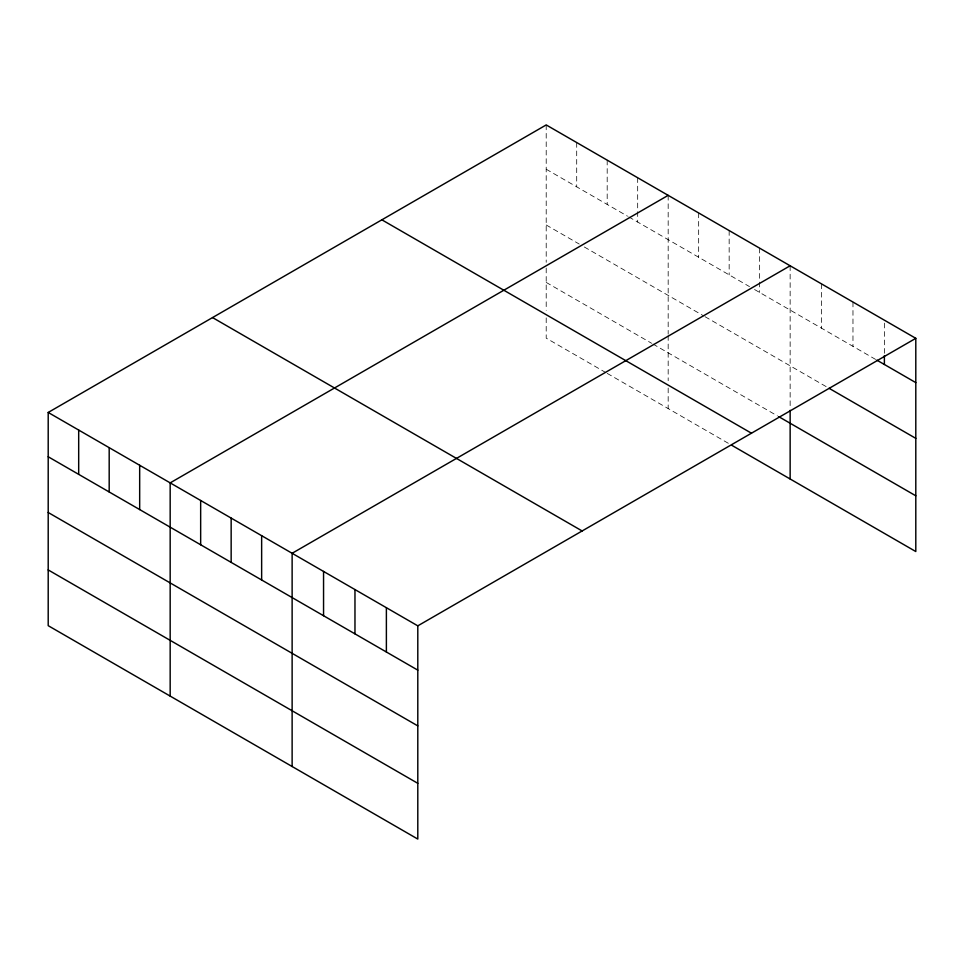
<?xml version="1.0" encoding="UTF-8"?>
<svg xmlns="http://www.w3.org/2000/svg" width="964" height="964" viewBox="0 0 964 964"><rect width="100%" height="100%" fill="white"/><g stroke="black" fill="none" stroke-linecap="round" stroke-linejoin="round"><path stroke-width="0.72" stroke-dasharray="4.82 3.62" d="M546.202 124.934L546.202 262.316M546.202 169.23L627.516 216.177M628.781 216.912L749.486 286.597M754.559 289.525L875.589 359.403M546.202 224.986L579.231 244.049M584.317 246.989L703.744 315.939M705.009 316.674L826.582 386.853M546.202 282.416L651.652 343.292M652.929 344.028L777.43 415.906M605.922 372.634L546.202 338.159L546.202 317.614M607.187 373.369L729.158 443.777M884.386 323.133L884.386 354.149M852.971 302.045L852.971 346.341M821.557 283.91L821.557 328.206M790.143 265.775L790.143 408.893M759.644 248.17L759.644 280.657M759.644 282.127L759.644 292.466M729.158 230.565L729.158 274.861M698.659 212.96L698.659 257.255M668.173 195.355L668.173 334.159M668.173 335.605L668.173 380.708M668.173 388.034L668.173 408.579M637.674 177.75L637.674 210.236M637.674 211.706L637.674 222.045M607.187 160.145L607.187 204.44M576.701 142.539L576.701 186.835M546.202 268.052L546.202 310.288"/><path stroke-width="1.45" d="M915.8 338.328L417.798 625.841L417.798 839.066L48.2 625.672L48.2 412.459L546.202 124.934L915.8 338.328L915.8 551.541L731.7 445.248M668.173 195.355L170.17 482.88L170.17 696.092M790.143 265.775L292.128 553.288L292.128 766.513M876.842 360.126L915.8 382.624M829.088 388.299L915.8 438.367M778.707 416.641L915.8 495.797M381.865 219.816L751.462 433.21M212.538 317.578L582.136 530.959M48.2 412.459L417.798 625.841M48.2 456.755L417.798 670.137M48.2 512.499L417.798 725.88M48.2 569.929L417.798 783.322M884.386 355.62L884.386 364.476M790.143 410.327L790.143 478.988M386.383 607.706L386.383 652.001M354.969 589.57L354.969 633.866M323.555 571.435L323.555 615.731M261.642 535.683L261.642 579.991M231.155 518.09L231.155 562.386M200.657 500.485L200.657 544.781M139.672 465.275L139.672 509.57M109.185 447.67L109.185 491.965M78.686 430.065L78.686 474.36"/></g></svg>
